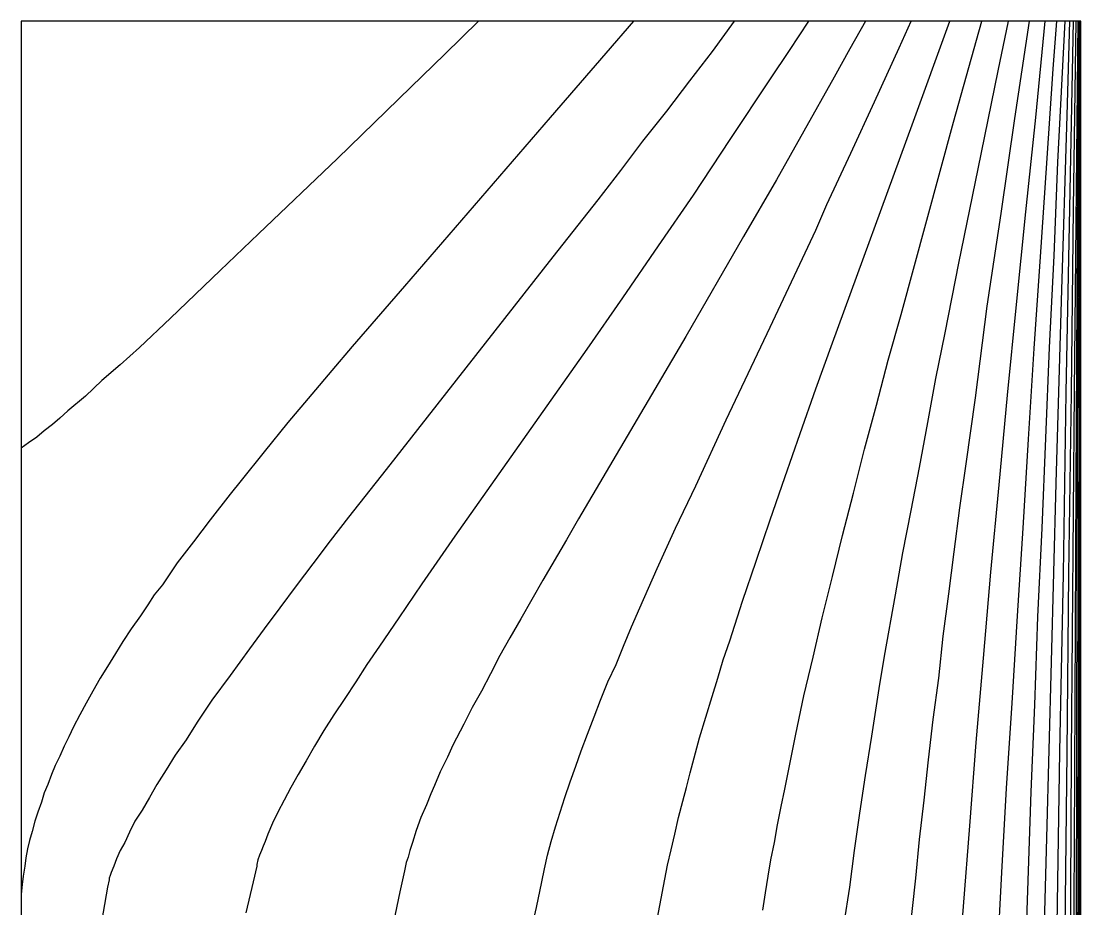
# Model space of a CAD drawing. Header units: metres. Extents: x -11.6 to 11.6, y 0 to 20.
# Drawn here: x 0 to 11.56, y 10.32 to 20 of the extents above; entities that cross this region are included whole.
import ezdxf

# ---------------------------------------------------------------- set-up
doc = ezdxf.new("R2010")
doc.units = ezdxf.units.M

msp = doc.modelspace()

# ---------------------------------------------------------------- linework, layer by layer
at = {"layer": 'EDGES', "color": 253}
for points in [[(11.55, 20), (11.55, 20), (11.55, 20), (11.56, 20), (11.55, 20), (11.55, 20), (11.55, 20), (11.55, 20), (11.55, 20), (11.55, 20), (11.55, 20), (11.55, 20), (11.54, 20), (11.54, 20), (11.54, 20), (11.54, 20), (11.53, 20), (11.53, 20), (11.53, 20), (11.52, 20), (11.52, 20), (11.52, 20), (11.51, 20), (11.51, 20), (11.5, 20), (11.5, 20), (11.49, 20), (11.49, 20), (11.48, 20), (11.47, 20), (11.47, 20), (11.46, 20), (11.45, 20), (11.44, 20), (11.43, 20), (11.42, 20), (11.41, 20), (11.4, 20), (11.39, 20), (11.37, 20), (11.36, 20), (11.35, 20), (11.34, 20), (11.33, 20), (11.32, 20), (11.31, 20), (11.31, 20), (11.3, 20), (11.29, 20), (11.28, 20), (11.27, 20), (11.26, 20), (11.25, 20), (11.24, 20), (11.23, 20), (11.21, 20), (11.2, 20), (11.19, 20), (11.18, 20), (11.17, 20), (11.15, 20), (11.14, 20), (11.12, 20), (11.11, 20), (11.1, 20), (11.08, 20), (11.06, 20), (11.05, 20), (11.03, 20), (11.01, 20), (11, 20), (10.98, 20), (10.96, 20), (10.94, 20), (10.92, 20), (10.9, 20), (10.88, 20), (10.86, 20), (10.84, 20), (10.82, 20), (10.79, 20), (10.77, 20), (10.75, 20), (10.72, 20), (10.7, 20), (10.67, 20), (10.64, 20), (10.62, 20), (10.59, 20), (10.56, 20), (10.53, 20), (10.5, 20), (10.47, 20), (10.44, 20), (10.4, 20), (10.37, 20), (10.34, 20), (10.3, 20), (10.27, 20), (10.23, 20), (10.19, 20), (10.15, 20), (10.11, 20), (10.07, 20), (10.03, 20), (9.99, 20), (9.95, 20), (9.9, 20), (9.86, 20), (9.81, 20), (9.76, 20), (9.71, 20), (9.66, 20), (9.64, 20), (9.61, 20), (9.59, 20), (9.56, 20), (9.53, 20), (9.51, 20), (9.48, 20), (9.45, 20), (9.42, 20), (9.39, 20), (9.36, 20), (9.34, 20), (9.31, 20), (9.27, 20), (9.24, 20), (9.21, 20), (9.18, 20), (9.15, 20), (9.12, 20), (9.08, 20), (9.05, 20), (9.02, 20), (8.98, 20), (8.95, 20), (8.91, 20), (8.88, 20), (8.84, 20), (8.81, 20), (8.77, 20), (8.73, 20), (8.69, 20), (8.65, 20), (8.61, 20), (8.58, 20), (8.53, 20), (8.49, 20), (8.45, 20), (8.41, 20), (8.37, 20), (8.32, 20), (8.28, 20), (8.24, 20), (8.19, 20), (8.15, 20), (8.1, 20), (8.05, 20), (8, 20), (7.96, 20), (7.91, 20), (7.86, 20), (7.81, 20), (7.76, 20), (7.7, 20), (7.65, 20), (7.6, 20), (7.54, 20), (7.49, 20), (7.43, 20), (7.38, 20), (7.32, 20), (7.26, 20), (7.23, 20), (7.2, 20), (7.17, 20), (7.14, 20), (7.11, 20), (7.08, 20), (7.05, 20), (7.02, 20), (6.99, 20), (6.96, 20), (6.93, 20), (6.9, 20), (6.87, 20), (6.83, 20), (6.8, 20), (6.77, 20), (6.74, 20), (6.7, 20), (6.67, 20), (6.64, 20), (6.6, 20), (6.57, 20), (6.53, 20), (6.5, 20), (6.47, 20), (6.43, 20), (6.4, 20), (6.36, 20), (6.32, 20), (6.29, 20), (6.25, 20), (6.22, 20), (6.18, 20), (6.14, 20), (6.11, 20), (6.07, 20), (6.03, 20), (5.99, 20), (5.95, 20), (5.92, 20), (5.88, 20), (5.84, 20), (5.8, 20), (5.76, 20), (5.72, 20), (5.68, 20), (5.64, 20), (5.6, 20), (5.56, 20), (5.52, 20), (5.48, 20), (5.43, 20), (5.39, 20), (5.35, 20), (5.31, 20), (5.27, 20), (5.22, 20), (5.18, 20), (5.14, 20), (5.09, 20), (5.05, 20), (5, 20), (4.96, 20), (4.91, 20), (4.87, 20), (4.82, 20), (4.77, 20), (4.73, 20), (4.68, 20), (4.63, 20), (4.59, 20), (4.54, 20), (4.49, 20), (4.44, 20), (4.39, 20), (4.35, 20), (4.3, 20), (4.25, 20), (4.2, 20), (4.15, 20), (4.1, 20), (4.05, 20), (3.99, 20), (3.94, 20), (3.89, 20), (3.84, 20), (3.79, 20), (3.73, 20), (3.68, 20), (3.63, 20), (3.57, 20), (3.52, 20), (3.46, 20), (3.41, 20), (3.35, 20), (3.3, 20), (3.24, 20), (3.18, 20), (3.13, 20), (3.07, 20), (3.01, 20), (2.95, 20), (2.9, 20), (2.84, 20), (2.78, 20), (2.72, 20), (2.66, 20), (2.6, 20), (2.54, 20), (2.48, 20), (2.41, 20), (2.35, 20), (2.29, 20), (2.23, 20), (2.16, 20), (2.1, 20), (2.04, 20), (1.97, 20), (1.91, 20), (1.84, 20), (1.78, 20), (1.71, 20), (1.65, 20), (1.58, 20), (1.51, 20), (1.44, 20), (1.38, 20), (1.31, 20), (1.24, 20), (1.17, 20), (1.1, 20), (1.03, 20), (0.96, 20), (0.89, 20), (0.82, 20), (0.74, 20), (0.67, 20), (0.6, 20), (0.53, 20), (0.45, 20), (0.38, 20), (0.3, 20), (0.23, 20), (0.15, 20), (0.08, 20), (0, 20)], [(0, 20), (0, 12.82), (0, 10.04)]]:
    msp.add_lwpolyline(points, dxfattribs=at)
at = {"layer": 'FRAT34', "color": 80}
msp.add_lwpolyline([(11.44, 8.22), (11.46, 12.01), (11.49, 15.96), (11.53, 20)], dxfattribs=at)
at = {"layer": 'ST1', "color": 80}
msp.add_lwpolyline([(4.99, 20), (4.62, 19.64), (4.25, 19.28), (3.45, 18.5), (2.59, 17.68), (2.17, 17.28), (1.63, 16.76), (1.29, 16.44), (1.08, 16.25), (0.88, 16.08), (0.7, 15.91), (0.51, 15.75), (0.42, 15.67), (0.34, 15.6), (0.25, 15.53), (0.17, 15.46), (0.08, 15.4), (0, 15.34)], dxfattribs=at)
at = {"layer": 'ST10', "color": 80}
for points in [[(9.69, 10.02), (9.76, 10.65), (9.8, 11.07), (9.85, 11.5), (9.9, 11.94), (9.95, 12.38), (10.01, 12.83), (10.06, 13.29), (10.12, 13.75), (10.18, 14.21), (10.24, 14.69), (10.31, 15.17), (10.41, 15.89), (10.54, 16.89), (10.69, 17.9), (10.84, 18.94), (11, 20)], [(11.56, 4.72), (11.56, 20)]]:
    msp.add_lwpolyline(points, dxfattribs=at)
at = {"layer": 'ST11', "color": 80}
for points in [[(10.21, 9.47), (10.28, 10.34), (10.35, 11.22), (10.42, 12.13), (10.5, 13.05), (10.58, 13.99), (10.67, 14.94), (10.76, 15.92), (10.86, 16.91), (10.96, 17.92), (11.07, 18.95), (11.17, 20)], [(11.56, 4.72), (11.56, 20)]]:
    msp.add_lwpolyline(points, dxfattribs=at)
at = {"layer": 'ST12', "color": 80}
for points in [[(10.65, 9.81), (10.7, 10.71), (10.75, 11.63), (10.81, 12.56), (10.87, 13.51), (10.93, 14.47), (10.99, 15.44), (11.05, 16.43), (11.12, 17.43), (11.19, 18.45), (11.26, 19.48), (11.3, 20)], [(11.56, 4.72), (11.56, 20)]]:
    msp.add_lwpolyline(points, dxfattribs=at)
at = {"layer": 'ST13', "color": 80}
for points in [[(10.97, 10.19), (11.02, 11.59), (11.06, 12.54), (11.09, 13.5), (11.14, 14.47), (11.18, 15.45), (11.22, 16.44), (11.27, 17.44), (11.31, 18.46), (11.39, 20)], [(11.56, 4.72), (11.56, 20)]]:
    msp.add_lwpolyline(points, dxfattribs=at)
at = {"layer": 'ST14', "color": 80}
for points in [[(11.14, 9.21), (11.19, 11.09), (11.24, 13.01), (11.29, 14.96), (11.35, 16.95), (11.41, 18.97), (11.44, 20)], [(11.55, 3.15), (11.56, 20)]]:
    msp.add_lwpolyline(points, dxfattribs=at)
at = {"layer": 'ST15', "color": 80}
for points in [[(11.28, 8.72), (11.33, 12.03), (11.37, 13.97), (11.4, 15.95), (11.44, 17.96), (11.48, 20)], [(11.55, 3.14), (11.56, 20)]]:
    msp.add_lwpolyline(points, dxfattribs=at)
at = {"layer": 'ST16', "color": 80}
for points in [[(11.39, 10.09), (11.41, 12.02), (11.43, 13.97), (11.46, 15.95), (11.48, 17.96), (11.51, 20)], [(11.55, 3.14), (11.56, 20)]]:
    msp.add_lwpolyline(points, dxfattribs=at)
at = {"layer": 'ST17', "color": 80}
msp.add_lwpolyline([(11.48, 9.11), (11.49, 11.03), (11.51, 14.96), (11.53, 18.98), (11.54, 20)], dxfattribs=at)
at = {"layer": 'ST18', "color": 80}
msp.add_lwpolyline([(11.51, 8.19), (11.52, 13.97), (11.54, 20)], dxfattribs=at)
at = {"layer": 'ST19', "color": 80}
msp.add_lwpolyline([(11.52, 6.59), (11.54, 13.97), (11.55, 20)], dxfattribs=at)
at = {"layer": 'ST2', "color": 80}
for points in [[(6.68, 20), (6.38, 19.65), (5.77, 18.95), (4.18, 17.11), (3.61, 16.45), (3.39, 16.19), (3.17, 15.93), (2.91, 15.62), (2.65, 15.3), (2.4, 14.99), (2.28, 14.84), (2.06, 14.56), (1.88, 14.32), (1.7, 14.09), (1.54, 13.85), (1.45, 13.74), (1.38, 13.63), (1.3, 13.51), (1.2, 13.37), (1.11, 13.23), (1.03, 13.1), (0.94, 12.96), (0.86, 12.83), (0.78, 12.69), (0.71, 12.56), (0.64, 12.43), (0.57, 12.3), (0.52, 12.19), (0.47, 12.09), (0.42, 11.98), (0.37, 11.88), (0.33, 11.78), (0.29, 11.67), (0.25, 11.58), (0.22, 11.48), (0.18, 11.37), (0.15, 11.27), (0.12, 11.16), (0.09, 11.06), (0.07, 10.97), (0.05, 10.87), (0.04, 10.78), (0.02, 10.67), (0.01, 10.58), (0, 10.47)], [(11.55, 3.25), (11.55, 20)]]:
    msp.add_lwpolyline(points, dxfattribs=at)
at = {"layer": 'ST20', "color": 80}
msp.add_lwpolyline([(11.54, 6.59), (11.55, 17.97), (11.55, 20)], dxfattribs=at)
at = {"layer": 'ST21', "color": 80}
msp.add_lwpolyline([(11.54, 4.72), (11.55, 20)], dxfattribs=at)
at = {"layer": 'ST3', "color": 80}
for points in [[(7.78, 20), (7.54, 19.67), (7.29, 19.35), (7.04, 19.02), (6.78, 18.69), (6.54, 18.37), (6.29, 18.05), (5.8, 17.43), (4.43, 15.68), (3.98, 15.11), (3.57, 14.59), (3.37, 14.33), (3.18, 14.08), (3, 13.84), (2.82, 13.6), (2.65, 13.37), (2.49, 13.15), (2.28, 12.86), (2.08, 12.59), (1.92, 12.35), (1.8, 12.16), (1.68, 11.99), (1.58, 11.83), (1.48, 11.67), (1.4, 11.53), (1.32, 11.39), (1.24, 11.27), (1.18, 11.15), (1.13, 11.04), (1.08, 10.95), (1.04, 10.86), (1.01, 10.78), (0.98, 10.71), (0.97, 10.68), (0.96, 10.65), (0.96, 10.63), (0.94, 10.55), (0.86, 10.09)], [(11.56, 3.91), (11.56, 20)]]:
    msp.add_lwpolyline(points, dxfattribs=at)
at = {"layer": 'ST32', "color": 80}
msp.add_lwpolyline([(11.56, 4.72), (11.56, 20)], dxfattribs=at)
at = {"layer": 'ST33', "color": 80}
msp.add_lwpolyline([(11.55, 4.72), (11.55, 20)], dxfattribs=at)
at = {"layer": 'ST34', "color": 80}
msp.add_lwpolyline([(11.55, 4.72), (11.55, 20)], dxfattribs=at)
at = {"layer": 'ST35', "color": 80}
msp.add_lwpolyline([(11.55, 4.72), (11.55, 20)], dxfattribs=at)
at = {"layer": 'ST36', "color": 80}
msp.add_lwpolyline([(11.55, 4.72), (11.55, 20)], dxfattribs=at)
at = {"layer": 'ST37', "color": 80}
msp.add_lwpolyline([(11.55, 4.72), (11.55, 20)], dxfattribs=at)
at = {"layer": 'ST38', "color": 80}
msp.add_lwpolyline([(11.56, 4.72), (11.56, 20)], dxfattribs=at)
at = {"layer": 'ST39', "color": 80}
msp.add_lwpolyline([(11.56, 4.72), (11.56, 20)], dxfattribs=at)
at = {"layer": 'ST4', "color": 80}
for points in [[(8.59, 20), (8.38, 19.68), (8.17, 19.37), (7.73, 18.71), (7.33, 18.1), (6.95, 17.55), (6.56, 16.98), (6.17, 16.42), (4.73, 14.38), (4.37, 13.86), (4.12, 13.49), (3.91, 13.18), (3.77, 12.98), (3.65, 12.79), (3.53, 12.61), (3.41, 12.43), (3.3, 12.26), (3.2, 12.09), (3.11, 11.93), (3.02, 11.78), (2.94, 11.64), (2.87, 11.5), (2.8, 11.37), (2.74, 11.25), (2.69, 11.13), (2.66, 11.05), (2.64, 11), (2.62, 10.95), (2.6, 10.9), (2.58, 10.85), (2.57, 10.8), (2.57, 10.78), (2.53, 10.61), (2.45, 10.27)], [(11.56, 8.21), (11.56, 20)]]:
    msp.add_lwpolyline(points, dxfattribs=at)
at = {"layer": 'ST40', "color": 80}
msp.add_lwpolyline([(11.55, 4.72), (11.55, 20)], dxfattribs=at)
at = {"layer": 'ST41', "color": 80}
msp.add_lwpolyline([(11.56, 4.72), (11.56, 20)], dxfattribs=at)
at = {"layer": 'ST5', "color": 80}
for points in [[(9.21, 20), (9.04, 19.7), (8.87, 19.39), (8.54, 18.8), (8.24, 18.27), (7.88, 17.65), (7.25, 16.56), (6.08, 14.57), (5.95, 14.34), (5.69, 13.9), (5.45, 13.48), (5.33, 13.27), (5.22, 13.08), (5.12, 12.88), (5.02, 12.69), (4.92, 12.51), (4.83, 12.33), (4.71, 12.1), (4.65, 11.97), (4.57, 11.81), (4.51, 11.66), (4.47, 11.57), (4.42, 11.45), (4.36, 11.31), (4.31, 11.17), (4.27, 11.04), (4.24, 10.95), (4.22, 10.88), (4.2, 10.82), (4.18, 10.73), (4.13, 10.5), (4.06, 10.17)], [(11.55, 3.32), (11.55, 20)]]:
    msp.add_lwpolyline(points, dxfattribs=at)
at = {"layer": 'ST6', "color": 80}
msp.add_lwpolyline([(5.56, 10.06), (5.62, 10.33), (5.68, 10.61), (5.71, 10.75), (5.74, 10.9), (5.78, 11.05), (5.83, 11.21), (5.88, 11.37), (5.93, 11.53), (5.99, 11.7), (6.05, 11.87), (6.11, 12.04), (6.18, 12.22), (6.25, 12.41), (6.32, 12.59), (6.4, 12.79), (6.49, 12.98), (6.57, 13.18), (6.66, 13.39), (6.75, 13.6), (6.94, 14.03), (7.14, 14.47), (7.36, 14.93), (7.69, 15.65), (8.17, 16.66), (8.67, 17.72), (8.79, 18), (9.05, 18.56), (9.31, 19.12), (9.58, 19.71), (9.71, 20)], dxfattribs=at)
at = {"layer": 'ST7', "color": 80}
msp.add_lwpolyline([(6.81, 9.53), (7.05, 10.79), (7.09, 10.96), (7.13, 11.13), (7.17, 11.31), (7.22, 11.49), (7.26, 11.64), (7.3, 11.8), (7.4, 12.18), (7.54, 12.63), (7.6, 12.83), (7.66, 13.03), (7.73, 13.24), (7.87, 13.67), (8.02, 14.11), (8.17, 14.56), (8.33, 15.02), (8.5, 15.5), (8.67, 15.99), (8.85, 16.49), (9.72, 18.87), (10.13, 20)], dxfattribs=at)
at = {"layer": 'ST8', "color": 80}
msp.add_lwpolyline([(8.09, 10.3), (8.12, 10.49), (8.15, 10.67), (8.18, 10.85), (8.22, 11.04), (8.25, 11.23), (8.29, 11.43), (8.33, 11.62), (8.37, 11.82), (8.45, 12.22), (8.54, 12.64), (8.64, 13.06), (8.74, 13.49), (8.85, 13.94), (8.96, 14.39), (9.08, 14.85), (9.2, 15.33), (9.33, 15.81), (9.46, 16.3), (9.6, 16.8), (9.88, 17.83), (10.17, 18.9), (10.48, 20)], dxfattribs=at)
at = {"layer": 'ST9', "color": 80}
for points in [[(8.98, 10.16), (9.04, 10.55), (9.09, 10.95), (9.15, 11.36), (9.21, 11.77), (9.28, 12.2), (9.36, 12.72), (9.42, 13.07), (9.54, 13.74), (9.62, 14.2), (9.71, 14.66), (9.8, 15.13), (9.89, 15.62), (9.98, 16.1), (10.08, 16.6), (10.23, 17.36), (10.44, 18.39), (10.66, 19.46), (10.77, 20)], [(11.55, 3.16), (11.56, 20)]]:
    msp.add_lwpolyline(points, dxfattribs=at)

doc.saveas('drawing.dxf')
